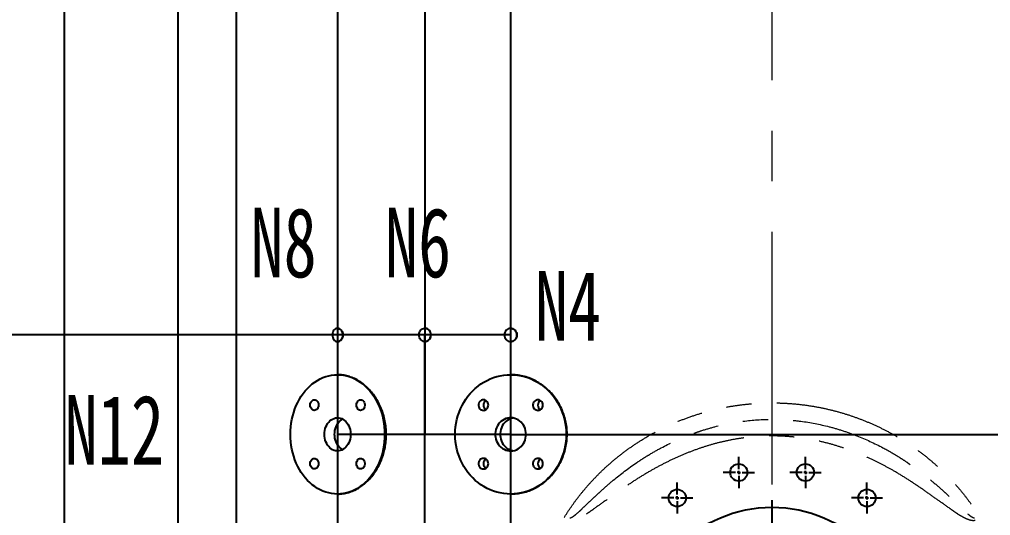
# Model space of a CAD drawing. Header units: millimetres. Extents: x 0 to 594, y 0 to 420.
# Drawn here: x 194.75 to 243.56, y 275.99 to 300.93 of the extents above; entities that cross this region are included whole.
import ezdxf

# ---------------------------------------------------------------- set-up
doc = ezdxf.new("R2010")
doc.units = ezdxf.units.MM
doc.linetypes.add('CENTERX2', pattern=[20.32, 12.7, -2.54, 2.54, -2.54])
doc.linetypes.add('PHANTOM', pattern=[12.7, 6.35, -1.27, 1.27, -1.27, 1.27, -1.27])
doc.layers.add('10', color=7, linetype='Continuous')
doc.styles.add('SLDTEXTSTYLE0', font='TXT', dxfattribs={"width": 0.7})
doc.dimstyles.new('SLDDIMSTYLE0', dxfattribs={"dimtxt": 3.5, "dimasz": 3.5, "dimexe": 0, "dimexo": 0.0625, "dimgap": 0.875, "dimtad": 2, "dimdec": 1, "dimlfac": 30, "dimrnd": 1e-09, "dimzin": 12, "dimdsep": 46, "dimtxsty": 'SLDTEXTSTYLE0', "dimsah": 1, "dimcen": 0.09, "dimadec": 0, "dimazin": 3, "dimtfac": 1, "dimtdec": 1, "dimtofl": 0, "dimtmove": 0, "dimatfit": 3, "dimfxl": 0, "dimfrac": 2, "dimtolj": 1, "dimtzin": 12, "dimarcsym": 0})

# ---------------------------------------------------------------- blocks, each defined once
blk = doc.blocks.new('_D_1')
at = {"layer": '10'}
for p, q in [((219.435, 280.074), (290.723, 280.074)), ((288.723, 280.074), (288.723, 258.407)), ((267.326, 258.407), (290.723, 258.407))]:
    blk.add_line(p, q, dxfattribs=at)
for points in [[(288.723, 280.074), (288.185, 276.574), (289.262, 276.574)], [(288.723, 258.407), (289.262, 261.907), (288.185, 261.907)]]:
    blk.add_solid(points, dxfattribs=at)
at = {"layer": '10', "insert": (284.212, 268.366), "char_height": 3.5, "attachment_point": 1, "rotation": 90, "style": 'SLDTEXTSTYLE0'}
blk.add_mtext('650', dxfattribs=at)
blk = doc.blocks.new('_D_2')
at = {"layer": '10'}
for p, q in [((202.707, 333.407), (178.301, 333.407)), ((180.301, 333.407), (180.301, 258.407)), ((197.826, 258.407), (178.301, 258.407))]:
    blk.add_line(p, q, dxfattribs=at)
for points in [[(180.301, 333.407), (179.762, 329.907), (180.839, 329.907)], [(180.301, 258.407), (180.839, 261.907), (179.762, 261.907)]]:
    blk.add_solid(points, dxfattribs=at)
at = {"layer": '10', "insert": (175.789, 293.452), "char_height": 3.5, "attachment_point": 1, "rotation": 90, "style": 'SLDTEXTSTYLE0'}
blk.add_mtext('2250', dxfattribs=at)
blk = doc.blocks.new('_D_17')
at = {"layer": '10'}
for p, q in [((232.576, 335.074), (172.301, 335.074)), ((174.301, 258.407), (174.301, 335.074)), ((222.367, 258.407), (172.301, 258.407))]:
    blk.add_line(p, q, dxfattribs=at)
for points in [[(174.301, 335.074), (173.762, 331.574), (174.839, 331.574)], [(174.301, 258.407), (174.839, 261.907), (173.762, 261.907)]]:
    blk.add_solid(points, dxfattribs=at)
at = {"layer": '10', "insert": (169.789, 293.452), "char_height": 3.5, "attachment_point": 1, "rotation": 90, "style": 'SLDTEXTSTYLE0'}
blk.add_mtext('2300', dxfattribs=at)
blk = doc.blocks.new('_D_18')
at = {"layer": '10'}
for p, q in [((219.435, 285.074), (184.301, 285.074)), ((186.301, 285.074), (186.301, 258.407)), ((222.367, 258.407), (184.301, 258.407))]:
    blk.add_line(p, q, dxfattribs=at)
for points in [[(186.301, 285.074), (185.762, 281.574), (186.839, 281.574)], [(186.301, 258.407), (186.839, 261.907), (185.762, 261.907)]]:
    blk.add_solid(points, dxfattribs=at)
at = {"layer": '10', "insert": (181.789, 269.648), "char_height": 3.5, "attachment_point": 1, "rotation": 90, "style": 'SLDTEXTSTYLE0'}
blk.add_mtext('800', dxfattribs=at)
blk = doc.blocks.new('SW_CENTERMARKSYMBOL_0')
at = {"layer": '10', "color": 0}
for p, q in [((0, 0.167), (0, 7.017)), ((-0.167, 0), (-7.017, 0)), ((0, 0), (-0.083, 0)), ((0, 0), (0, 0.083)), ((0, 0), (0, -0.083)), ((0, 0), (0.083, 0)), ((0.167, 0), (7.017, 0)), ((0, -0.167), (0, -7.017))]:
    blk.add_line(p, q, dxfattribs=at)
blk = doc.blocks.new('SW_CENTERMARKSYMBOL_8')
at = {"layer": '10', "color": 0}
for p, q in [((0, 0.167), (0, 0.783)), ((-0.167, 0), (-0.783, 0)), ((0, 0), (-0.083, 0)), ((0, 0), (0, 0.083)), ((0, 0), (0, -0.083)), ((0, 0), (0.083, 0)), ((0.167, 0), (0.783, 0)), ((0, -0.167), (0, -0.783))]:
    blk.add_line(p, q, dxfattribs=at)
blk = doc.blocks.new('SW_CENTERMARKSYMBOL_9')
at = {"layer": '10', "color": 0}
for p, q in [((0, 0.167), (0, 0.783)), ((-0.167, 0), (-0.783, 0)), ((0, 0), (-0.083, 0)), ((0, 0), (0, 0.083)), ((0, 0), (0, -0.083)), ((0, 0), (0.083, 0)), ((0.167, 0), (0.783, 0)), ((0, -0.167), (0, -0.783))]:
    blk.add_line(p, q, dxfattribs=at)
blk = doc.blocks.new('SW_CENTERMARKSYMBOL_10')
at = {"layer": '10', "color": 0}
for p, q in [((0, 0.167), (0, 0.783)), ((-0.167, 0), (-0.783, 0)), ((0, 0), (-0.083, 0)), ((0, 0), (0, 0.083)), ((0, 0), (0, -0.083)), ((0, 0), (0.083, 0)), ((0.167, 0), (0.783, 0)), ((0, -0.167), (0, -0.783))]:
    blk.add_line(p, q, dxfattribs=at)
blk = doc.blocks.new('SW_CENTERMARKSYMBOL_11')
at = {"layer": '10', "color": 0}
for p, q in [((0, 0.167), (0, 0.783)), ((-0.167, 0), (-0.783, 0)), ((0, 0), (-0.083, 0)), ((0, 0), (0, 0.083)), ((0, 0), (0, -0.083)), ((0, 0), (0.083, 0)), ((0.167, 0), (0.783, 0)), ((0, -0.167), (0, -0.783))]:
    blk.add_line(p, q, dxfattribs=at)

msp = doc.modelspace()

# ---------------------------------------------------------------- linework, layer by layer
at = {"color": 7, "linetype": 'Continuous', "lineweight": 25}
for p, q in [((196.9924, 336.7423), (196.9924, 259.2404)), ((215.1408, 285.4071), (215.1245, 285.4072)), ((215.1245, 284.7403), (215.1409, 284.7404))]:
    msp.add_line(p, q, dxfattribs=at)
at = {"color": 7, "linetype": 'Continuous', "lineweight": 25, "flags": 128}
for points in [[(210.7341, 285.4071), (210.6827, 285.4007), (210.6334, 285.3817), (210.5879, 285.3509), (210.548, 285.3095), (210.5153, 285.2589), (210.4909, 285.2013), (210.476, 285.1388), (210.4709, 285.0738), (210.476, 285.0087), (210.4909, 284.9462), (210.5153, 284.8886), (210.548, 284.8381), (210.5879, 284.7966), (210.6334, 284.7658), (210.6827, 284.7468), (210.7341, 284.7404)], [(210.7341, 284.7404), (210.7854, 284.7468), (210.8348, 284.7658), (210.8803, 284.7966), (210.9201, 284.8381), (210.9529, 284.8886), (210.9772, 284.9462), (210.9922, 285.0087), (210.9972, 285.0738), (210.9922, 285.1388), (210.9772, 285.2013), (210.9529, 285.2589), (210.9201, 285.3095), (210.8803, 285.3509), (210.8348, 285.3817), (210.7854, 285.4007), (210.7341, 285.4071)], [(214.8314, 285.0738), (214.8366, 285.1369), (214.8522, 285.1977), (214.8775, 285.2541), (214.9117, 285.3039), (214.9534, 285.3454), (215.0013, 285.3771), (215.0535, 285.3979), (215.1082, 285.4069), (215.1634, 285.4039), (215.2171, 285.3889), (215.2674, 285.3626), (215.3124, 285.3258), (215.3506, 285.2799), (215.3805, 285.2266), (215.401, 285.1677), (215.4115, 285.1055), (215.4115, 285.0421), (215.401, 284.9798), (215.3805, 284.9209), (215.3506, 284.8676), (215.3124, 284.8217), (215.2674, 284.7849), (215.2171, 284.7586), (215.1634, 284.7437), (215.1082, 284.7406), (215.0535, 284.7497), (215.0013, 284.7704), (214.9534, 284.8021), (214.9117, 284.8436), (214.8775, 284.8935), (214.8522, 284.9498), (214.8366, 285.0106), (214.8314, 285.0738)], [(219.4347, 285.4071), (219.3742, 285.4007), (219.3161, 285.3817), (219.2626, 285.3509), (219.2156, 285.3095), (219.1771, 285.2589), (219.1485, 285.2013), (219.1308, 285.1388), (219.1249, 285.0738), (219.1308, 285.0087), (219.1485, 284.9462), (219.1771, 284.8886), (219.2156, 284.8381), (219.2626, 284.7966), (219.3161, 284.7658), (219.3742, 284.7468), (219.4347, 284.7404)], [(219.4347, 284.7404), (219.4951, 284.7468), (219.5532, 284.7658), (219.6068, 284.7966), (219.6537, 284.8381), (219.6922, 284.8886), (219.7208, 284.9462), (219.7385, 285.0087), (219.7444, 285.0738), (219.7385, 285.1388), (219.7208, 285.2013), (219.6922, 285.2589), (219.6537, 285.3095), (219.6068, 285.3509), (219.5532, 285.3817), (219.4951, 285.4007), (219.4347, 285.4071)], [(210.7341, 277.0738), (210.5854, 277.0797), (210.4372, 277.0974), (210.2903, 277.1269), (210.1451, 277.168), (210.0022, 277.2206), (209.8622, 277.2844), (209.7257, 277.3593), (209.5931, 277.4448), (209.465, 277.5408), (209.342, 277.6467), (209.2244, 277.7622), (209.1128, 277.8869), (209.0076, 278.0201), (208.9092, 278.1615), (208.818, 278.3104), (208.7344, 278.4663), (208.6587, 278.6285), (208.5911, 278.7964), (208.532, 278.9694), (208.4816, 279.1467), (208.4401, 279.3277), (208.4077, 279.5116), (208.3844, 279.6978), (208.3704, 279.8854), (208.3657, 280.0738), (208.3704, 280.2621), (208.3844, 280.4498), (208.4077, 280.6359), (208.4401, 280.8198), (208.4816, 281.0008), (208.532, 281.1781), (208.5911, 281.3511), (208.6587, 281.519), (208.7344, 281.6812), (208.818, 281.8371), (208.9092, 281.986), (209.0076, 282.1274), (209.1128, 282.2607), (209.2244, 282.3853), (209.342, 282.5008), (209.465, 282.6067), (209.5931, 282.7027), (209.7257, 282.7882), (209.8622, 282.8631), (210.0022, 282.9269), (210.1451, 282.9795), (210.2903, 283.0206), (210.4372, 283.0501), (210.5854, 283.0678), (210.7341, 283.0738)], [(210.7341, 283.0738), (210.8828, 283.0678), (211.0309, 283.0501), (211.1778, 283.0206), (211.323, 282.9795), (211.4659, 282.9269), (211.6059, 282.8631), (211.7425, 282.7882), (211.875, 282.7027), (212.0031, 282.6067), (212.1261, 282.5008), (212.2437, 282.3853), (212.3553, 282.2607), (212.4605, 282.1274), (212.5589, 281.986), (212.6501, 281.8371), (212.7337, 281.6812), (212.8095, 281.519), (212.877, 281.3511), (212.9361, 281.1781), (212.9865, 281.0008), (213.028, 280.8198), (213.0605, 280.6359), (213.0837, 280.4498), (213.0977, 280.2621), (213.1024, 280.0738), (213.0977, 279.8854), (213.0837, 279.6978), (213.0605, 279.5116), (213.028, 279.3277), (212.9865, 279.1467), (212.9361, 278.9694), (212.877, 278.7964), (212.8095, 278.6285), (212.7337, 278.4663), (212.6501, 278.3104), (212.5589, 278.1615), (212.4605, 278.0201), (212.3553, 277.8869), (212.2437, 277.7622), (212.1261, 277.6467), (212.0031, 277.5408), (211.875, 277.4448), (211.7425, 277.3593), (211.6059, 277.2844), (211.4659, 277.2206), (211.323, 277.168), (211.1778, 277.1269), (211.0309, 277.0974), (210.8828, 277.0797), (210.7341, 277.0738)], [(219.4347, 277.0738), (219.2596, 277.0797), (219.0852, 277.0974), (218.9123, 277.1269), (218.7413, 277.168), (218.5731, 277.2206), (218.4084, 277.2844), (218.2476, 277.3593), (218.0916, 277.4448), (217.9408, 277.5408), (217.796, 277.6467), (217.6576, 277.7622), (217.5262, 277.8869), (217.4023, 278.0201), (217.2865, 278.1615), (217.1792, 278.3104), (217.0807, 278.4663), (216.9916, 278.6285), (216.9121, 278.7964), (216.8425, 278.9694), (216.7832, 279.1467), (216.7343, 279.3277), (216.6961, 279.5116), (216.6687, 279.6978), (216.6522, 279.8854), (216.6467, 280.0738), (216.6522, 280.2621), (216.6687, 280.4498), (216.6961, 280.6359), (216.7343, 280.8198), (216.7832, 281.0008), (216.8425, 281.1781), (216.9121, 281.3511), (216.9916, 281.519), (217.0807, 281.6812), (217.1792, 281.8371), (217.2865, 281.986), (217.4023, 282.1274), (217.5262, 282.2607), (217.6576, 282.3853), (217.796, 282.5008), (217.9408, 282.6067), (218.0916, 282.7027), (218.2476, 282.7882), (218.4084, 282.8631), (218.5731, 282.9269), (218.7413, 282.9795), (218.9123, 283.0206), (219.0852, 283.0501), (219.2596, 283.0678), (219.4347, 283.0738)], [(219.4347, 283.0738), (219.6097, 283.0678), (219.7841, 283.0501), (219.9571, 283.0206), (220.128, 282.9795), (220.2962, 282.9269), (220.461, 282.8631), (220.6217, 282.7882), (220.7777, 282.7027), (220.9285, 282.6067), (221.0734, 282.5008), (221.2117, 282.3853), (221.3431, 282.2607), (221.467, 282.1274), (221.5828, 281.986), (221.6901, 281.8371), (221.7886, 281.6812), (221.8777, 281.519), (221.9572, 281.3511), (222.0268, 281.1781), (222.0861, 281.0008), (222.135, 280.8198), (222.1732, 280.6359), (222.2006, 280.4498), (222.2171, 280.2621), (222.2226, 280.0738), (222.2171, 279.8854), (222.2006, 279.6978), (222.1732, 279.5116), (222.135, 279.3277), (222.0861, 279.1467), (222.0268, 278.9694), (221.9572, 278.7964), (221.8777, 278.6285), (221.7886, 278.4663), (221.6901, 278.3104), (221.5828, 278.1615), (221.467, 278.0201), (221.3431, 277.8869), (221.2117, 277.7622), (221.0734, 277.6467), (220.9285, 277.5408), (220.7777, 277.4448), (220.6217, 277.3593), (220.461, 277.2844), (220.2962, 277.2206), (220.128, 277.168), (219.9571, 277.1269), (219.7841, 277.0974), (219.6097, 277.0797), (219.4347, 277.0738)], [(209.3606, 281.5469), (209.3655, 281.6042), (209.38, 281.6589), (209.4035, 281.7083), (209.4348, 281.7501), (209.4725, 281.7825), (209.5148, 281.8038), (209.5597, 281.8132), (209.6052, 281.8101), (209.649, 281.7946), (209.6892, 281.7676), (209.7239, 281.7303), (209.7515, 281.6844), (209.7706, 281.632), (209.7804, 281.5757), (209.7804, 281.5181), (209.7706, 281.4618), (209.7515, 281.4094), (209.7239, 281.3635), (209.6892, 281.3262), (209.649, 281.2992), (209.6052, 281.2837), (209.5597, 281.2806), (209.5148, 281.29), (209.4725, 281.3113), (209.4348, 281.3437), (209.4035, 281.3855), (209.38, 281.4349), (209.3655, 281.4896), (209.3606, 281.5469)], [(211.6865, 281.5469), (211.6914, 281.6042), (211.706, 281.6589), (211.7294, 281.7083), (211.7607, 281.7501), (211.7984, 281.7825), (211.8407, 281.8038), (211.8856, 281.8132), (211.9311, 281.8101), (211.975, 281.7946), (212.0152, 281.7676), (212.0499, 281.7303), (212.0774, 281.6844), (212.0965, 281.632), (212.1063, 281.5757), (212.1063, 281.5181), (212.0965, 281.4618), (212.0774, 281.4094), (212.0499, 281.3635), (212.0152, 281.3262), (211.975, 281.2992), (211.9311, 281.2837), (211.8856, 281.2806), (211.8407, 281.29), (211.7984, 281.3113), (211.7607, 281.3437), (211.7294, 281.3855), (211.706, 281.4349), (211.6914, 281.4896), (211.6865, 281.5469)], [(218.3135, 281.5469), (218.3077, 281.6042), (218.2906, 281.6589), (218.2629, 281.7083), (218.2261, 281.7501), (218.1817, 281.7825), (218.132, 281.8038), (218.0791, 281.8132), (218.0256, 281.8101), (217.9739, 281.7946), (217.9266, 281.7676), (217.8857, 281.7303), (217.8533, 281.6844), (217.8308, 281.632), (217.8193, 281.5757), (217.8193, 281.5181), (217.8308, 281.4618), (217.8533, 281.4094), (217.8857, 281.3635), (217.9266, 281.3262), (217.9739, 281.2992), (218.0256, 281.2837), (218.0791, 281.2806), (218.132, 281.29), (218.1817, 281.3113), (218.2261, 281.3437), (218.2629, 281.3855), (218.2906, 281.4349), (218.3077, 281.4896), (218.3135, 281.5469)], [(221.0515, 281.5469), (221.0457, 281.6042), (221.0286, 281.6589), (221.0009, 281.7083), (220.9641, 281.7501), (220.9197, 281.7825), (220.87, 281.8038), (220.8171, 281.8132), (220.7636, 281.8101), (220.7119, 281.7946), (220.6646, 281.7676), (220.6237, 281.7303), (220.5913, 281.6844), (220.5688, 281.632), (220.5573, 281.5757), (220.5573, 281.5181), (220.5688, 281.4618), (220.5913, 281.4094), (220.6237, 281.3635), (220.6646, 281.3262), (220.7119, 281.2992), (220.7636, 281.2837), (220.8171, 281.2806), (220.87, 281.29), (220.9197, 281.3113), (220.9641, 281.3437), (221.0009, 281.3855), (221.0286, 281.4349), (221.0457, 281.4896), (221.0515, 281.5469)], [(210.0762, 280.0738), (210.0808, 280.1723), (210.0946, 280.2695), (210.1174, 280.3639), (210.1488, 280.4543), (210.1884, 280.5393), (210.2357, 280.6178), (210.29, 280.6886), (210.3505, 280.7508), (210.4164, 280.8035), (210.4868, 280.846), (210.5607, 280.8776), (210.6369, 280.898), (210.7146, 280.9067), (210.7925, 280.9038), (210.8696, 280.8892), (210.9448, 280.8632), (211.017, 280.8261), (211.0853, 280.7784), (211.1486, 280.7209), (211.2061, 280.6542), (211.257, 280.5794), (211.3005, 280.4975), (211.3361, 280.4097), (211.3633, 280.3171), (211.3816, 280.2212), (211.3908, 280.1231), (211.3908, 280.0244), (211.3816, 279.9264), (211.3633, 279.8304), (211.3361, 279.7378), (211.3005, 279.65), (211.257, 279.5681), (211.2061, 279.4933), (211.1486, 279.4267), (211.0853, 279.3691), (211.017, 279.3214), (210.9448, 279.2843), (210.8696, 279.2583), (210.7925, 279.2437), (210.7146, 279.2408), (210.6369, 279.2496), (210.5607, 279.2699), (210.4868, 279.3015), (210.4164, 279.344), (210.3505, 279.3967), (210.29, 279.4589), (210.2357, 279.5297), (210.1884, 279.6082), (210.1488, 279.6932), (210.1174, 279.7836), (210.0946, 279.878), (210.0808, 279.9752), (210.0762, 280.0738)], [(210.5877, 280.0738), (210.5923, 280.1723), (210.6061, 280.2695), (210.6289, 280.3639), (210.6603, 280.4543), (210.6999, 280.5393), (210.7472, 280.6178), (210.8015, 280.6886), (210.8621, 280.7508), (210.928, 280.8035), (210.9898, 280.8415)], [(220.2091, 280.0738), (220.2036, 280.1723), (220.1874, 280.2695), (220.1606, 280.3639), (220.1236, 280.4543), (220.077, 280.5393), (220.0213, 280.6178), (219.9574, 280.6886), (219.8861, 280.7508), (219.8085, 280.8035), (219.7257, 280.846), (219.6388, 280.8776), (219.549, 280.898), (219.4576, 280.9067), (219.3659, 280.9038), (219.2751, 280.8892), (219.1866, 280.8632), (219.1016, 280.8261), (219.0213, 280.7784), (218.9467, 280.7209), (218.879, 280.6542), (218.8191, 280.5794), (218.7678, 280.4975), (218.7259, 280.4097), (218.694, 280.3171), (218.6724, 280.2212), (218.6616, 280.1231), (218.6616, 280.0244), (218.6724, 279.9264), (218.694, 279.8304), (218.7259, 279.7378), (218.7678, 279.65), (218.8191, 279.5681), (218.879, 279.4933), (218.9467, 279.4267), (219.0213, 279.3691), (219.1016, 279.3214), (219.1866, 279.2843), (219.2751, 279.2583), (219.3659, 279.2437), (219.4576, 279.2408), (219.549, 279.2496), (219.6388, 279.2699), (219.7257, 279.3015), (219.8085, 279.344), (219.8861, 279.3967), (219.9574, 279.4589), (220.0213, 279.5297), (220.077, 279.6082), (220.1236, 279.6932), (220.1606, 279.7836), (220.1874, 279.878), (220.2036, 279.9752), (220.2091, 280.0738)], [(219.5578, 280.8965), (219.5213, 280.8892), (219.4328, 280.8632), (219.3478, 280.8261), (219.2675, 280.7784), (219.1929, 280.7209), (219.1252, 280.6542), (219.0653, 280.5794), (219.014, 280.4975), (218.9721, 280.4097), (218.9402, 280.3171), (218.9186, 280.2212), (218.9078, 280.1231), (218.9078, 280.0244), (218.9186, 279.9264), (218.9402, 279.8304), (218.9721, 279.7378), (219.014, 279.65), (219.0653, 279.5681), (219.1252, 279.4933), (219.1929, 279.4267), (219.2675, 279.3691), (219.3478, 279.3214), (219.4328, 279.2843), (219.5213, 279.2583), (219.5578, 279.251)], [(210.9898, 279.306), (210.928, 279.344), (210.8621, 279.3967), (210.8015, 279.4589), (210.7472, 279.5297), (210.6999, 279.6082), (210.6603, 279.6932), (210.6289, 279.7836), (210.6061, 279.878), (210.5923, 279.9752), (210.5877, 280.0738)], [(209.3606, 278.6006), (209.3655, 278.6579), (209.38, 278.7126), (209.4035, 278.762), (209.4348, 278.8039), (209.4725, 278.8362), (209.5148, 278.8576), (209.5597, 278.8669), (209.6052, 278.8638), (209.649, 278.8483), (209.6892, 278.8213), (209.7239, 278.784), (209.7515, 278.7381), (209.7706, 278.6858), (209.7804, 278.6295), (209.7804, 278.5718), (209.7706, 278.5155), (209.7515, 278.4631), (209.7239, 278.4172), (209.6892, 278.3799), (209.649, 278.3529), (209.6052, 278.3375), (209.5597, 278.3343), (209.5148, 278.3437), (209.4725, 278.365), (209.4348, 278.3974), (209.4035, 278.4392), (209.38, 278.4887), (209.3655, 278.5433), (209.3606, 278.6006)], [(211.6865, 278.6006), (211.6914, 278.6579), (211.706, 278.7126), (211.7294, 278.762), (211.7607, 278.8039), (211.7984, 278.8362), (211.8407, 278.8576), (211.8856, 278.8669), (211.9311, 278.8638), (211.975, 278.8483), (212.0152, 278.8213), (212.0499, 278.784), (212.0774, 278.7381), (212.0965, 278.6858), (212.1063, 278.6295), (212.1063, 278.5718), (212.0965, 278.5155), (212.0774, 278.4631), (212.0499, 278.4172), (212.0152, 278.3799), (211.975, 278.3529), (211.9311, 278.3375), (211.8856, 278.3343), (211.8407, 278.3437), (211.7984, 278.365), (211.7607, 278.3974), (211.7294, 278.4392), (211.706, 278.4887), (211.6914, 278.5433), (211.6865, 278.6006)], [(218.3135, 278.6006), (218.3077, 278.6579), (218.2906, 278.7126), (218.2629, 278.762), (218.2261, 278.8039), (218.1817, 278.8362), (218.132, 278.8576), (218.0791, 278.8669), (218.0256, 278.8638), (217.9739, 278.8483), (217.9266, 278.8213), (217.8857, 278.784), (217.8533, 278.7381), (217.8308, 278.6858), (217.8193, 278.6295), (217.8193, 278.5718), (217.8308, 278.5155), (217.8533, 278.4631), (217.8857, 278.4172), (217.9266, 278.3799), (217.9739, 278.3529), (218.0256, 278.3375), (218.0791, 278.3343), (218.132, 278.3437), (218.1817, 278.365), (218.2261, 278.3974), (218.2629, 278.4392), (218.2906, 278.4887), (218.3077, 278.5433), (218.3135, 278.6006)], [(221.0515, 278.6006), (221.0457, 278.6579), (221.0286, 278.7126), (221.0009, 278.762), (220.9641, 278.8039), (220.9197, 278.8362), (220.87, 278.8576), (220.8171, 278.8669), (220.7636, 278.8638), (220.7119, 278.8483), (220.6646, 278.8213), (220.6237, 278.784), (220.5913, 278.7381), (220.5688, 278.6858), (220.5573, 278.6295), (220.5573, 278.5718), (220.5688, 278.5155), (220.5913, 278.4631), (220.6237, 278.4172), (220.6646, 278.3799), (220.7119, 278.3529), (220.7636, 278.3375), (220.8171, 278.3343), (220.87, 278.3437), (220.9197, 278.365), (220.9641, 278.3974), (221.0009, 278.4392), (221.0286, 278.4887), (221.0457, 278.5433), (221.0515, 278.6006)]]:
    msp.add_lwpolyline(points, dxfattribs=at)
at = {"color": 7, "linetype": 'Continuous', "lineweight": 25}
for centre, radius in [((215.1221, 285.0738), 0.00015), ((230.9012, 278.1588), 0.4333), ((234.2503, 278.1588), 0.4333), ((227.8071, 276.8772), 0.4333), ((237.3444, 276.8772), 0.4333), ((232.5757, 269.7404), 6.6667)]:
    msp.add_circle(centre, radius, dxfattribs=at)
for centre, start, end in [((218.3384, 281.5469), 122.88386, 237.11614), ((221.0764, 281.5469), 122.88337, 237.11663), ((218.3384, 278.6006), 122.88408, 237.11592), ((221.0764, 278.6006), 122.88359, 237.11641)]:
    msp.add_arc(centre, 0.2756, start, end, dxfattribs=at)
for points, knots in [([(210.7341, 285.4071), (210.735, 285.4071), (210.7654, 285.4069), (210.8257, 285.3931), (210.9042, 285.3367), (210.9637, 285.2508), (210.9931, 285.1579), (211.0013, 285.0599), (210.988, 284.9613), (210.9441, 284.8615), (210.8765, 284.7861), (210.8024, 284.7461), (210.7535, 284.742), (210.7341, 284.7404)], [0, 0, 0, 0, 0.0034233, 0.1107639, 0.2181044, 0.32545, 0.4327947, 0.5000093, 0.6073504, 0.7146931, 0.8220379, 0.9293842, 1, 1, 1, 1]), ([(215.141, 284.7445), (215.1514, 284.7435), (215.1943, 284.7391), (215.2683, 284.77), (215.3493, 284.8344), (215.4066, 284.9284), (215.4337, 285.038), (215.4273, 285.1519), (215.3884, 285.2571), (215.3212, 285.3408), (215.2351, 285.3964), (215.1716, 285.4029), (215.1407, 285.4061)], [0, 0, 0, 0, 0.0343879, 0.1423445, 0.2503016, 0.358265, 0.4662314, 0.5741948, 0.6821573, 0.7901222, 0.8980889, 1, 1, 1, 1]), ([(219.4347, 285.4071), (219.4358, 285.4071), (219.4715, 285.4069), (219.5425, 285.3931), (219.6347, 285.3367), (219.7046, 285.2508), (219.739, 285.1579), (219.7487, 285.0599), (219.7331, 284.9613), (219.6815, 284.8615), (219.6022, 284.7861), (219.5151, 284.7461), (219.4575, 284.742), (219.4347, 284.7404)], [0, 0, 0, 0, 0.003423, 0.1107637, 0.2181038, 0.3254491, 0.4327947, 0.5000093, 0.6073506, 0.7146936, 0.822038, 0.929384, 1, 1, 1, 1]), ([(210.7341, 277.0738), (210.7381, 277.0738), (210.8306, 277.074), (211.0126, 277.0885), (211.2775, 277.1465), (211.5375, 277.241), (211.7888, 277.3718), (212.0282, 277.5361), (212.253, 277.732), (212.4592, 277.9582), (212.6446, 278.2111), (212.8064, 278.4873), (212.9414, 278.7843), (213.0483, 279.0975), (213.1249, 279.4198), (213.17, 279.7465), (213.1854, 280.0768), (213.1693, 280.4104), (213.1218, 280.7428), (213.0438, 281.0669), (212.9354, 281.3781), (212.7993, 281.673), (212.6373, 281.9483), (212.4508, 282.1995), (212.2433, 282.4244), (212.0176, 282.6202), (211.7763, 282.7831), (211.5233, 282.9124), (211.2628, 283.0051), (210.9984, 283.0629), (210.8222, 283.0701), (210.7341, 283.0738)], [0, 0, 0, 0, 0.001646, 0.0372871, 0.0730419, 0.1086833, 0.1443219, 0.1800737, 0.215713, 0.2514615, 0.2873238, 0.3230722, 0.358873, 0.394788, 0.430588, 0.4652947, 0.5000012, 0.5356722, 0.5714573, 0.6071285, 0.6427955, 0.678576, 0.7142436, 0.7499911, 0.785852, 0.8215992, 0.8574, 0.8933153, 0.9291154, 0.9645577, 1, 1, 1, 1]), ([(219.4347, 277.0738), (219.539, 277.0775), (219.7479, 277.0849), (220.0586, 277.1436), (220.3625, 277.236), (220.6555, 277.3655), (220.934, 277.5285), (221.1948, 277.7232), (221.4335, 277.9484), (221.6478, 278.2002), (221.8348, 278.4755), (221.9906, 278.7717), (222.1144, 279.0844), (222.2042, 279.4093), (222.2575, 279.7426), (222.2751, 280.0797), (222.2567, 280.4165), (222.2014, 280.7485), (222.1114, 281.0718), (221.9878, 281.3829), (221.8311, 281.6772), (221.6445, 281.9517), (221.4304, 282.2031), (221.1905, 282.4273), (220.9291, 282.6223), (220.6495, 282.7856), (220.355, 282.9139), (220.05, 283.006), (219.7416, 283.0634), (219.5358, 283.0704), (219.4347, 283.0738)], [0, 0, 0, 0, 0.0356714, 0.0714569, 0.1071286, 0.1427963, 0.1785773, 0.2142455, 0.2499928, 0.2858536, 0.3216008, 0.3574019, 0.3933176, 0.4291182, 0.4648327, 0.5006616, 0.5363762, 0.5719985, 0.6077345, 0.6433575, 0.6790263, 0.7148084, 0.7504772, 0.7862582, 0.822153, 0.8579334, 0.8937179, 0.9296168, 0.9654006, 1, 1, 1, 1])]:
    msp.add_open_spline(points, degree=3, knots=knots, dxfattribs=at)
at = {"color": 8, "linetype": 'PHANTOM', "lineweight": 18}
for points, knots in [([(222.122, 275.8874), (222.2227, 276.0457), (222.4241, 276.3625), (222.7539, 276.8184), (223.103, 277.2591), (223.4978, 277.7115), (223.9428, 278.1709), (224.4424, 278.6313), (224.9679, 279.0641), (225.5169, 279.4675), (226.0873, 279.8398), (226.6877, 280.1857), (227.3192, 280.502), (227.9816, 280.7864), (228.6616, 281.0331), (229.3557, 281.2407), (230.0605, 281.4079), (230.7504, 281.5296), (231.4234, 281.6092), (232.0776, 281.652), (232.7343, 281.6606), (233.3906, 281.6353), (234.0434, 281.576), (234.69, 281.4828), (235.3292, 281.3553), (235.9603, 281.1946), (236.5823, 281.0013), (237.1925, 280.7765), (237.7884, 280.521), (238.3711, 280.234), (238.9394, 279.9148), (239.4925, 279.564), (240.0262, 279.1841), (240.5386, 278.7768), (241.0275, 278.3436), (241.4864, 277.8902), (241.9153, 277.4181), (242.3143, 276.9289), (242.6894, 276.4203), (242.9162, 276.0649), (243.0295, 275.8874)], [0, 0, 0, 0, 0.0226518, 0.0453283, 0.0680055, 0.0906581, 0.1179896, 0.1454049, 0.1728629, 0.2003204, 0.2277348, 0.2550656, 0.283832, 0.3127033, 0.3416257, 0.370545, 0.3994093, 0.428171, 0.4541444, 0.4801975, 0.5062912, 0.5323851, 0.5584384, 0.584412, 0.6103011, 0.6362649, 0.6622684, 0.688274, 0.7142424, 0.7401346, 0.7664148, 0.7927694, 0.8191622, 0.8455556, 0.8719114, 0.8981924, 0.9236276, 0.9490974, 0.9745662, 1, 1, 1, 1]), ([(222.404, 275.877), (222.4117, 275.8768), (222.4193, 275.8774), (222.4343, 275.8797), (222.4417, 275.8815), (222.4636, 275.8878), (222.4779, 275.8936), (222.5057, 275.9065), (222.5191, 275.9137), (222.5454, 275.929), (222.5583, 275.937), (222.5964, 275.962), (222.621, 275.9798), (222.6694, 276.0167), (222.6931, 276.0357), (222.7633, 276.0938), (222.8089, 276.1339), (222.899, 276.2151), (222.9435, 276.2563), (223.0762, 276.3808), (223.1637, 276.4649), (223.3386, 276.633), (223.426, 276.717), (223.6016, 276.8842), (223.6898, 276.9674), (223.8673, 277.1322), (223.9566, 277.214), (224.2265, 277.4566), (224.4092, 277.6149), (224.9674, 278.0773), (225.3528, 278.3691), (225.8544, 278.7096), (225.9557, 278.7765), (226.1603, 278.9079), (226.2635, 278.9722), (226.5751, 279.1608), (226.7857, 279.2807), (227.4267, 279.6224), (227.8661, 279.8264), (228.4316, 280.0493), (228.5455, 280.0923), (228.7749, 280.1749), (228.8899, 280.2143), (229.2359, 280.3273), (229.468, 280.3953), (230.168, 280.5774), (230.6401, 280.6696), (231.5954, 280.7939), (232.0785, 280.8261), (232.812, 280.8266), (233.0553, 280.8188), (233.5392, 280.7878), (233.7798, 280.7645), (234.498, 280.6719), (234.9717, 280.58), (235.675, 280.3977), (235.9081, 280.3296), (236.372, 280.1784), (236.601, 280.096), (237.2788, 279.8293), (237.7187, 279.6254), (238.2546, 279.34), (238.3611, 279.2814), (238.5727, 279.1611), (238.6777, 279.0995), (238.8859, 278.9735), (238.9892, 278.9091), (239.1939, 278.7778), (239.2953, 278.7109), (239.7971, 278.3702), (240.1828, 278.0784), (240.7412, 277.6158), (240.924, 277.4574), (241.1941, 277.2147), (241.2834, 277.133), (241.461, 276.968), (241.5492, 276.8848), (241.7249, 276.7176), (241.8123, 276.6335), (241.9874, 276.4653), (242.0749, 276.3812), (242.2076, 276.2567), (242.2521, 276.2154), (242.3422, 276.1342), (242.3878, 276.0941), (242.4581, 276.036), (242.4818, 276.0169), (242.5303, 275.98), (242.5549, 275.9622), (242.5929, 275.9372), (242.6058, 275.9291), (242.6321, 275.9139), (242.6456, 275.9067), (242.6733, 275.8937), (242.6875, 275.888), (242.7168, 275.8794), (242.7321, 275.8765), (242.7475, 275.877)], [0, 0, 0, 0, 0.0009766, 0.0009766, 0.0019531, 0.0019531, 0.0039062, 0.0039062, 0.0058594, 0.0058594, 0.0078125, 0.0078125, 0.0117187, 0.0117187, 0.015625, 0.015625, 0.0234375, 0.0234375, 0.03125, 0.03125, 0.046875, 0.046875, 0.0625, 0.0625, 0.078125, 0.078125, 0.09375, 0.09375, 0.125, 0.125, 0.1875, 0.1875, 0.203125, 0.203125, 0.21875, 0.21875, 0.25, 0.25, 0.3125, 0.3125, 0.328125, 0.328125, 0.34375, 0.34375, 0.375, 0.375, 0.4375, 0.4375, 0.5, 0.5, 0.53125, 0.53125, 0.5625, 0.5625, 0.625, 0.625, 0.65625, 0.65625, 0.6875, 0.6875, 0.75, 0.75, 0.765625, 0.765625, 0.78125, 0.78125, 0.796875, 0.796875, 0.8125, 0.8125, 0.875, 0.875, 0.90625, 0.90625, 0.921875, 0.921875, 0.9375, 0.9375, 0.953125, 0.953125, 0.96875, 0.96875, 0.9765625, 0.9765625, 0.984375, 0.984375, 0.9882812, 0.9882812, 0.9921875, 0.9921875, 0.9941406, 0.9941406, 0.9960937, 0.9960937, 0.9980469, 0.9980469, 1, 1, 1, 1]), ([(242.7847, 275.745), (242.7608, 275.7401), (242.7131, 275.7303), (242.6234, 275.7346), (242.5194, 275.7562), (242.3633, 275.813), (242.1739, 275.9041), (241.9555, 276.0341), (241.7449, 276.1767), (241.4185, 276.4079), (240.9738, 276.7238), (240.411, 277.1248), (239.8428, 277.518), (239.2653, 277.8968), (238.6981, 278.2383), (238.1416, 278.5415), (237.5994, 278.8112), (237.0462, 279.0583), (236.4831, 279.2808), (235.888, 279.4843), (235.2593, 279.6622), (234.5972, 279.8084), (233.9271, 279.9152), (233.2524, 279.9807), (232.5936, 280.0027), (231.9527, 279.9829), (231.3309, 279.9269), (230.7122, 279.8356), (230.0994, 279.7105), (229.4949, 279.5531), (228.8865, 279.36), (228.2759, 279.13), (227.6637, 278.8645), (227.0644, 278.5708), (226.4711, 278.2489), (225.8861, 277.8968), (225.3087, 277.518), (224.7405, 277.1248), (224.1777, 276.7238), (223.733, 276.4079), (223.4066, 276.1767), (223.196, 276.0341), (222.9776, 275.9041), (222.7882, 275.813), (222.6321, 275.7562), (222.5281, 275.7346), (222.4384, 275.7303), (222.3906, 275.7401), (222.3668, 275.745)], [0, 0, 0, 0, 0.0032228, 0.006457, 0.0118672, 0.0172949, 0.0285209, 0.0397814, 0.0510817, 0.0623622, 0.093006, 0.1236668, 0.1543159, 0.1849396, 0.2155524, 0.2423813, 0.2692485, 0.29612, 0.3229708, 0.3497859, 0.3797804, 0.4098596, 0.4399588, 0.4700213, 0.5000017, 0.5276065, 0.5552922, 0.5830283, 0.6107752, 0.6384859, 0.6661073, 0.6956706, 0.7252673, 0.7548726, 0.7844476, 0.8150604, 0.8456841, 0.8763332, 0.906994, 0.9376378, 0.9489183, 0.9602186, 0.9714791, 0.9827051, 0.9881328, 0.993543, 0.9967772, 1, 1, 1, 1])]:
    msp.add_open_spline(points, degree=3, knots=knots, dxfattribs=at)
at = {"layer": '10', "linetype": 'CENTERX2', "lineweight": 18}
msp.add_line((232.5757, 257.2404), (232.5757, 363.921), dxfattribs=at)
at = {"layer": '10', "color": 1}
for p, q in [((210.7341, 345.4071), (210.7341, 280.0738)), ((215.1221, 345.0738), (215.1221, 285.0738)), ((219.4347, 335.0738), (219.4347, 280.0738)), ((202.707, 333.4071), (202.707, 275.0738)), ((205.6355, 333.4071), (205.6355, 159.1128)), ((215.1221, 151.3122), (215.1221, 285.0738)), ((210.7341, 280.0738), (210.7341, 154.268)), ((219.4347, 280.0738), (219.4347, 149.2913))]:
    msp.add_line(p, q, dxfattribs=at)
at = {"layer": '10'}
for p, q in [((215.1221, 285.0738), (215.1221, 280.0738)), ((219.4347, 280.0738), (210.7341, 280.0738))]:
    msp.add_line(p, q, dxfattribs=at)

# ---------------------------------------------------------------- block references
for name, p in [('SW_CENTERMARKSYMBOL_9', (230.9012, 278.1588)), ('SW_CENTERMARKSYMBOL_10', (234.2503, 278.1588)), ('SW_CENTERMARKSYMBOL_8', (227.8071, 276.8772)), ('SW_CENTERMARKSYMBOL_11', (237.3444, 276.8772)), ('SW_CENTERMARKSYMBOL_0', (232.5757, 269.7404))]:
    msp.add_blockref(name, p, dxfattribs=at)

# ---------------------------------------------------------------- texts
at = {"layer": '10', "char_height": 3.5, "attachment_point": 1, "style": 'SLDTEXTSTYLE0'}
for s, insert in [('N8', (206.3538, 291.4696)), ('N6', (213.1131, 291.4696)), ('N4', (220.6542, 288.2803)), ('N12', (197.0139, 282.0532))]:
    msp.add_mtext(s, dxfattribs=dict(at, insert=insert))

# ---------------------------------------------------------------- dimensions: what is measured, and where the dimension line sits
at = {"layer": '10'}
for base, p1, p2, picture, middle in [((174.3005, 335.0738), (222.3668, 258.4071), (232.5757, 335.0738), '_D_17', (174.3005, 297.5259)), ((180.3005, 258.4071), (202.707, 333.4071), (197.8257, 258.4071), '_D_2', (180.3005, 297.5259)), ((186.3005, 258.4071), (219.4347, 285.0738), (222.3668, 258.4071), '_D_18', (186.3005, 272.7031)), ((288.7234, 258.4071), (219.4347, 280.0738), (267.3257, 258.4071), '_D_1', (288.7234, 271.4214))]:
    dim = msp.add_linear_dim(base=base, p1=p1, p2=p2, angle=90, dimstyle='SLDDIMSTYLE0', dxfattribs=at)
    dim.commit()
    dim.dimension.update_dxf_attribs({"geometry": picture, "text_midpoint": middle, "dimtype": 160})

doc.saveas('drawing.dxf')
